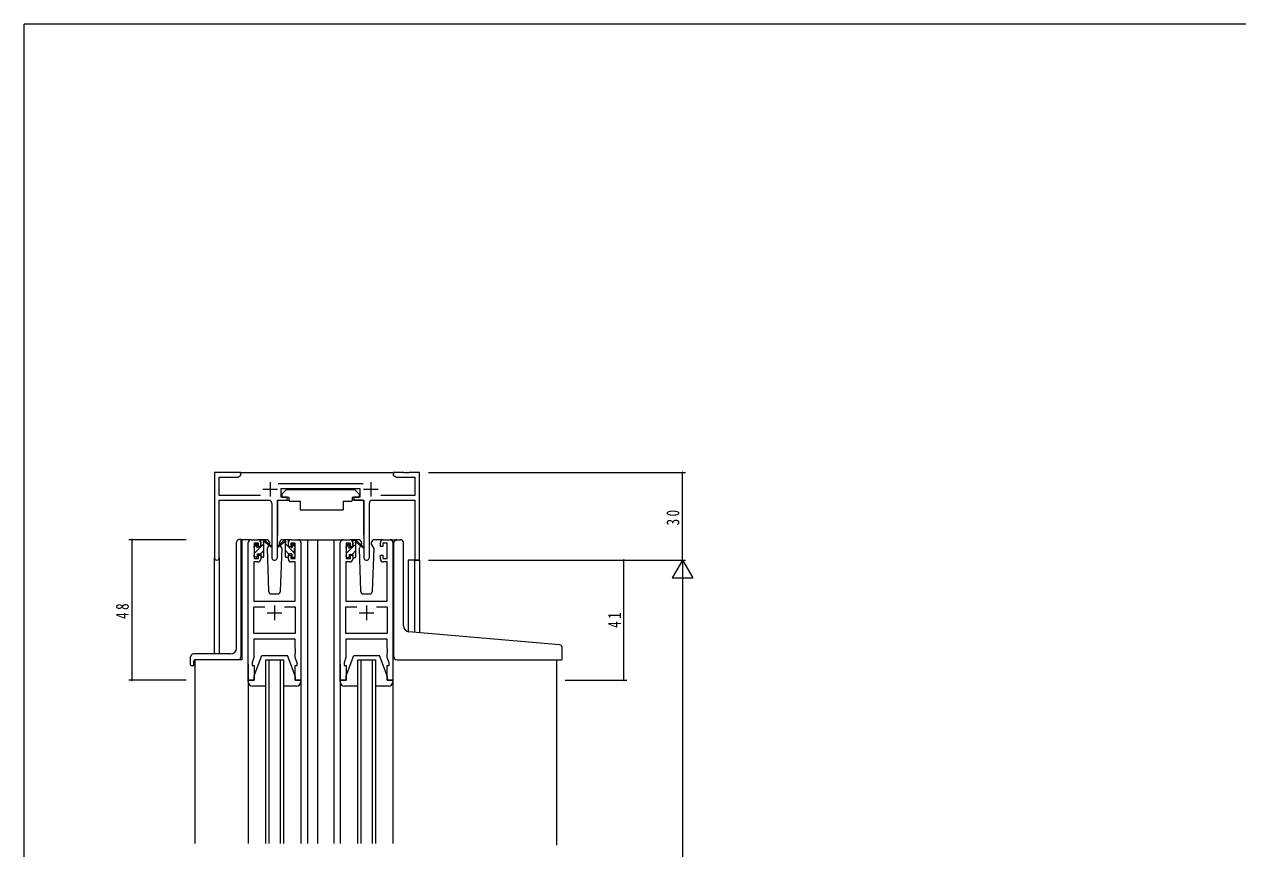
# Model space of a CAD drawing. Units: millimetres, scale not verified. Extents: x -567 to 567, y -403 to 403.
# Drawn here: x -562.7 to -148.6, y 117.5 to 399 of the extents above; entities that cross this region are included whole.
import ezdxf

# ---------------------------------------------------------------- set-up
doc = ezdxf.new("R2010")
doc.units = ezdxf.units.MM
doc.header["$LTSCALE"] = 2
for name, color, linetype, lineweight in [('0-1_YKK_ZWAK', 7, 'Continuous', 18), ('0-3_YKK_11', 7, 'Continuous', 18), ('0-4_YKK_12', 2, 'Continuous', 18), ('0-5_YKK_13', 4, 'Continuous', 18), ('0-7_YKK_D', 6, 'Continuous', 18)]:
    doc.layers.add(name, color=color, linetype=linetype, lineweight=lineweight)
doc.styles.add('ＭＳ ゴシック', font='')
doc.styles.get('ＭＳ ゴシック').set_extended_font_data('MS Gothic')

msp = doc.modelspace()

# ---------------------------------------------------------------- linework, layer by layer
at = {"layer": '0-1_YKK_ZWAK'}
for p in [(-562.726, -351), (537.274, 399)]:
    msp.add_line(p, (-562.726, 399), dxfattribs=at)
at = {"layer": '0-3_YKK_11'}
for p, q in [((-497.802, 246.033), (-497.802, 216.848)), ((-488.802, 246.033), (-497.802, 246.033)), ((-496.172, 244.403), (-489.893, 244.403)), ((-496.172, 238.163), (-496.172, 244.403)), ((-489.893, 244.403), (-488.802, 245.033)), ((-488.802, 245.033), (-488.802, 246.033)), ((-436.802, 246.033), (-436.802, 245.033)), ((-433.26, 246.033), (-436.802, 246.033)), ((-436.802, 245.033), (-435.711, 244.403)), ((-435.711, 244.403), (-429.432, 244.403)), ((-433.077, 245.913), (-433.26, 246.033)), ((-432.527, 245.913), (-433.077, 245.913)), ((-432.344, 246.033), (-432.527, 245.913)), ((-432.26, 246.033), (-432.344, 246.033)), ((-432.077, 245.913), (-432.26, 246.033)), ((-431.527, 245.913), (-432.077, 245.913)), ((-431.344, 246.033), (-431.527, 245.913)), ((-427.802, 246.033), (-431.344, 246.033)), ((-429.432, 244.403), (-429.432, 238.163)), ((-427.802, 216.033), (-427.802, 246.033)), ((-481.302, 240.233), (-476.302, 240.233)), ((-478.802, 242.733), (-478.802, 237.733)), ((-447.099, 242.163), (-476.11, 242.163)), ((-475.002, 240.533), (-448.202, 240.533)), ((-475.002, 237.533), (-475.002, 240.533)), ((-448.202, 240.533), (-448.202, 237.533)), ((-446.902, 240.233), (-441.902, 240.233)), ((-444.402, 242.733), (-444.402, 237.733)), ((-482.152, 238.163), (-496.172, 238.163)), ((-496.172, 236.533), (-479.252, 236.533)), ((-496.172, 216.848), (-496.172, 236.533)), ((-476.352, 236.533), (-473.002, 236.533)), ((-476.352, 216.983), (-476.352, 236.533)), ((-473.002, 237.533), (-475.002, 237.533)), ((-473.002, 236.533), (-473.002, 237.533)), ((-450.202, 237.533), (-450.202, 236.533)), ((-448.202, 237.533), (-450.202, 237.533)), ((-450.202, 236.533), (-446.852, 236.533)), ((-446.852, 236.533), (-446.852, 216.983)), ((-443.952, 236.533), (-429.432, 236.533)), ((-429.432, 238.163), (-441.051, 238.163)), ((-429.432, 236.533), (-429.432, 216.033)), ((-478.252, 235.533), (-478.252, 216.983)), ((-444.952, 216.983), (-444.952, 235.533)), ((-486.302, 175.033), (-486.302, 222.033)), ((-485.302, 223.033), (-483.002, 223.033)), ((-484.302, 221.833), (-484.302, 216.633)), ((-482.802, 221.833), (-484.302, 221.833)), ((-482.802, 220.733), (-482.802, 221.833)), ((-482.002, 220.733), (-482.802, 220.733)), ((-482.002, 222.033), (-482.002, 220.733)), ((-472.602, 220.733), (-472.602, 222.033)), ((-471.802, 220.733), (-472.602, 220.733)), ((-471.802, 221.833), (-471.802, 220.733)), ((-470.302, 221.833), (-471.802, 221.833)), ((-471.602, 223.033), (-469.302, 223.033)), ((-470.302, 216.633), (-470.302, 221.833)), ((-468.302, 222.033), (-468.302, 175.033)), ((-454.902, 175.033), (-454.902, 222.033)), ((-453.902, 223.033), (-451.602, 223.033)), ((-452.902, 221.833), (-452.902, 216.633)), ((-451.402, 221.833), (-452.902, 221.833)), ((-451.402, 220.733), (-451.402, 221.833)), ((-450.602, 220.733), (-451.402, 220.733)), ((-450.602, 222.033), (-450.602, 220.733)), ((-441.202, 220.733), (-441.202, 222.033)), ((-440.402, 220.733), (-441.202, 220.733)), ((-440.402, 221.833), (-440.402, 220.733)), ((-438.902, 221.833), (-440.402, 221.833)), ((-440.202, 223.033), (-437.902, 223.033)), ((-438.902, 216.633), (-438.902, 221.833)), ((-436.902, 222.033), (-436.902, 175.033)), ((-484.372, 215.433), (-484.372, 202.033)), ((-483.002, 215.433), (-484.372, 215.433)), ((-484.302, 216.633), (-482.802, 216.633)), ((-482.802, 217.733), (-482.002, 217.733)), ((-482.802, 216.633), (-482.802, 217.733)), ((-482.002, 217.733), (-482.002, 216.433)), ((-472.602, 217.733), (-471.802, 217.733)), ((-472.602, 216.433), (-472.602, 217.733)), ((-471.802, 217.733), (-471.802, 216.633)), ((-471.802, 216.633), (-470.302, 216.633)), ((-470.232, 215.433), (-471.602, 215.433)), ((-470.232, 202.033), (-470.232, 215.433)), ((-452.972, 215.433), (-452.972, 202.033)), ((-451.602, 215.433), (-452.972, 215.433)), ((-452.902, 216.633), (-451.402, 216.633)), ((-451.402, 217.733), (-450.602, 217.733)), ((-451.402, 216.633), (-451.402, 217.733)), ((-450.602, 217.733), (-450.602, 216.433)), ((-441.202, 217.733), (-440.402, 217.733)), ((-441.202, 216.433), (-441.202, 217.733)), ((-440.402, 217.733), (-440.402, 216.633)), ((-440.402, 216.633), (-438.902, 216.633)), ((-438.832, 215.433), (-440.202, 215.433)), ((-438.832, 202.033), (-438.832, 215.433)), ((-429.432, 216.033), (-427.802, 216.033)), ((-484.372, 202.033), (-470.232, 202.033)), ((-484.372, 200.103), (-480.652, 200.103)), ((-484.372, 190.963), (-484.372, 200.103)), ((-477.302, 200.533), (-477.302, 195.533)), ((-473.951, 200.103), (-470.232, 200.103)), ((-473.951, 200.103), (-470.232, 200.103)), ((-470.232, 200.103), (-470.232, 190.963)), ((-452.972, 202.033), (-438.832, 202.033)), ((-452.972, 200.103), (-449.252, 200.103)), ((-452.972, 190.963), (-452.972, 200.103)), ((-445.902, 200.533), (-445.902, 195.533)), ((-442.551, 200.103), (-438.832, 200.103)), ((-442.551, 200.103), (-438.832, 200.103)), ((-438.832, 200.103), (-438.832, 190.963)), ((-479.802, 198.033), (-474.802, 198.033)), ((-448.402, 198.033), (-443.402, 198.033)), ((-470.232, 190.963), (-484.372, 190.963)), ((-438.832, 190.963), (-452.972, 190.963)), ((-484.372, 189.033), (-484.372, 182.764)), ((-470.232, 189.033), (-484.372, 189.033)), ((-470.232, 185.992), (-470.232, 189.033)), ((-452.972, 189.033), (-452.972, 182.764)), ((-438.832, 189.033), (-452.972, 189.033)), ((-438.832, 185.992), (-438.832, 189.033)), ((-484.372, 182.764), (-485.002, 181.033)), ((-470.112, 185.808), (-470.232, 185.992)), ((-470.232, 185.075), (-470.112, 185.258)), ((-470.232, 184.992), (-470.232, 185.075)), ((-470.112, 184.808), (-470.232, 184.992)), ((-470.232, 184.075), (-470.112, 184.258)), ((-470.232, 182.764), (-470.232, 184.075)), ((-469.602, 181.033), (-470.232, 182.764)), ((-470.112, 185.258), (-470.112, 185.808)), ((-470.112, 184.258), (-470.112, 184.808)), ((-452.972, 182.764), (-453.602, 181.033)), ((-438.712, 185.808), (-438.832, 185.992)), ((-438.832, 185.075), (-438.712, 185.258)), ((-438.832, 184.992), (-438.832, 185.075)), ((-438.712, 184.808), (-438.832, 184.992)), ((-438.832, 184.075), (-438.712, 184.258)), ((-438.832, 182.764), (-438.832, 184.075)), ((-438.202, 181.033), (-438.832, 182.764)), ((-438.712, 185.258), (-438.712, 185.808)), ((-438.712, 184.258), (-438.712, 184.808)), ((-485.002, 181.033), (-485.002, 180.033)), ((-485.002, 180.033), (-484.302, 180.033)), ((-484.302, 180.033), (-484.302, 175.033)), ((-470.302, 180.033), (-469.602, 180.033)), ((-470.302, 175.033), (-470.302, 180.033)), ((-469.602, 180.033), (-469.602, 181.033)), ((-453.602, 181.033), (-453.602, 180.033)), ((-453.602, 180.033), (-452.902, 180.033)), ((-452.902, 180.033), (-452.902, 175.033)), ((-438.902, 180.033), (-438.202, 180.033)), ((-438.902, 175.033), (-438.902, 180.033)), ((-438.202, 180.033), (-438.202, 181.033)), ((-484.302, 175.033), (-486.302, 175.033)), ((-468.302, 175.033), (-470.302, 175.033)), ((-452.902, 175.033), (-454.902, 175.033)), ((-436.902, 175.033), (-438.902, 175.033))]:
    msp.add_line(p, q, dxfattribs=at)
for centre, radius, start, end in [((-479.252, 235.533), 1, 0.00001, 89.99999), ((-443.952, 235.533), 1, 90.00001, 179.99999), ((-485.302, 222.033), 1, 90.00001, 179.99999), ((-483.002, 222.033), 1, 0.00001, 89.99999), ((-471.602, 222.033), 1, 90.00001, 179.99999), ((-469.302, 222.033), 1, 0.00001, 89.99999), ((-453.902, 222.033), 1, 90.00001, 179.99999), ((-451.602, 222.033), 1, 0.00001, 89.99999), ((-440.202, 222.033), 1, 90.00001, 179.99999), ((-437.902, 222.033), 1, 0.00001, 89.99999), ((-496.987, 216.848), 0.815, 179.99999, 0.00001), ((-483.002, 216.433), 1, 270.00001, 359.99999), ((-477.302, 216.983), 0.95, 179.99999, 0.00001), ((-471.602, 216.433), 1, 180.00001, 269.99999), ((-451.602, 216.433), 1, 270.00001, 359.99999), ((-445.902, 216.983), 0.95, 179.99999, 0.00001), ((-440.202, 216.433), 1, 180.00001, 269.99999)]:
    msp.add_arc(centre, radius, start, end, dxfattribs=at)
at = {"layer": '0-4_YKK_12'}
for p, q in [((-489.302, 246.033), (-436.302, 246.033)), ((-485.302, 223.033), (-488.502, 223.033)), ((-488.502, 223.033), (-488.502, 182.033)), ((-470.452, 223.033), (-462.601, 223.033)), ((-466.102, 223.033), (-466.102, 119.283)), ((-462.601, 223.033), (-462.601, 119.283)), ((-462.601, 223.033), (-453.902, 223.033)), ((-457.102, 223.033), (-457.102, 119.283)), ((-437.902, 223.033), (-434.702, 223.033)), ((-497.802, 184.033), (-497.802, 216.848)), ((-496.172, 216.848), (-496.172, 184.033)), ((-427.802, 216.033), (-431.702, 216.033)), ((-431.702, 216.033), (-431.702, 191.649)), ((-429.432, 191.438), (-429.432, 216.033)), ((-427.802, 216.033), (-427.802, 191.295)), ((-504.502, 182.033), (-504.502, 119.283)), ((-488.502, 182.033), (-504.502, 182.033)), ((-479.302, 182.033), (-479.302, 119.283)), ((-475.302, 119.283), (-475.302, 182.033)), ((-447.902, 182.033), (-447.902, 119.283)), ((-443.902, 119.283), (-443.902, 182.033)), ((-381.102, 182.032), (-381.102, 118.783))]:
    msp.add_line(p, q, dxfattribs=at)
for points in [[(-480.302, 119.283), (-480.302, 182.033), (-474.302, 182.033), (-474.302, 119.283)], [(-448.902, 119.283), (-448.902, 182.033), (-442.902, 182.033), (-442.902, 119.283)]]:
    msp.add_lwpolyline(points, dxfattribs=at)
at = {"layer": '0-5_YKK_13'}
for p, q in [((-476.249, 236.233), (-476.249, 224.533)), ((-475.949, 236.533), (-472.311, 236.533)), ((-473.199, 240.133), (-474.799, 238.533)), ((-474.799, 238.533), (-474.799, 237.533)), ((-474.799, 237.533), (-472.399, 237.533)), ((-473.199, 240.133), (-449.999, 240.133)), ((-472.258, 236.233), (-468.599, 236.233)), ((-453.94, 236.233), (-450.94, 236.233)), ((-453.94, 236.233), (-453.94, 233.233)), ((-447.254, 236.532), (-450.893, 236.533)), ((-450.799, 237.533), (-448.399, 237.533)), ((-449.999, 240.133), (-448.399, 238.533)), ((-448.399, 238.533), (-448.399, 237.533)), ((-446.954, 236.232), (-446.955, 224.533)), ((-490.301, 186.033), (-490.301, 222.143)), ((-489.388, 223.139), (-489.301, 223.146)), ((-488.803, 223.19), (-489.301, 223.146)), ((-488.803, 223.19), (-488.803, 183.033)), ((-484.301, 220.527), (-483.243, 221.585)), ((-484.301, 220.333), (-484.301, 220.933)), ((-484.213, 221.145), (-483.713, 221.645)), ((-484.101, 218.482), (-481.001, 221.582)), ((-484.101, 218.033), (-484.101, 220.133)), ((-483.201, 221.433), (-483.201, 221.094)), ((-480.015, 223.033), (-483.002, 223.033)), ((-481.977, 222.851), (-481.819, 223.009)), ((-481.701, 223.033), (-480.911, 223.033)), ((-481.001, 222.533), (-481.001, 223.033)), ((-481.001, 217.333), (-481.001, 221.933)), ((-480.717, 222.963), (-478.535, 220.915)), ((-478.568, 220.57), (-480.708, 222.267)), ((-479.244, 221.106), (-479.844, 220.066)), ((-479.844, 220.066), (-479.335, 205.498)), ((-473.886, 222.963), (-476.068, 220.915)), ((-476.036, 220.57), (-473.896, 222.267)), ((-475.607, 221.533), (-475.588, 222.068)), ((-475.537, 221.413), (-475.607, 221.533)), ((-475.537, 221.413), (-475.607, 221.533)), ((-474.759, 220.066), (-475.36, 221.106)), ((-474.759, 220.066), (-475.36, 221.106)), ((-475.268, 205.498), (-474.759, 220.066)), ((-471.602, 223.033), (-474.588, 223.033)), ((-472.902, 223.033), (-473.693, 223.033)), ((-473.602, 222.533), (-473.602, 223.033)), ((-473.602, 217.333), (-473.602, 221.933)), ((-470.502, 218.482), (-473.602, 221.582)), ((-472.626, 222.851), (-472.785, 223.009)), ((-471.402, 221.433), (-471.402, 221.094)), ((-470.302, 220.527), (-471.361, 221.585)), ((-470.39, 221.145), (-470.89, 221.645)), ((-470.502, 218.033), (-470.502, 220.133)), ((-470.302, 220.333), (-470.302, 220.933)), ((-452.901, 220.496), (-451.923, 221.474)), ((-452.901, 220.133), (-452.901, 220.733)), ((-452.813, 220.945), (-452.313, 221.445)), ((-452.701, 218.451), (-450.719, 220.433)), ((-452.701, 217.833), (-452.701, 219.933)), ((-451.801, 221.233), (-451.801, 220.894)), ((-448.615, 223.033), (-451.602, 223.033)), ((-450.601, 220.551), (-449.601, 221.551)), ((-450.301, 222.833), (-449.511, 222.833)), ((-449.601, 222.333), (-449.601, 222.833)), ((-449.601, 217.133), (-449.601, 221.733)), ((-449.317, 222.763), (-447.135, 220.715)), ((-447.168, 220.37), (-449.308, 222.067)), ((-447.924, 220.969), (-448.444, 220.066)), ((-448.444, 220.066), (-447.935, 205.498)), ((-443.359, 220.066), (-444.207, 221.533)), ((-443.868, 205.498), (-443.359, 220.066)), ((-440.202, 223.033), (-443.188, 223.033)), ((-436.604, 192.065), (-436.604, 222.035)), ((-435.604, 223.035), (-434.304, 223.035)), ((-433.304, 193.609), (-433.304, 222.035)), ((-484.301, 217.333), (-484.301, 217.833)), ((-483.501, 217.033), (-484.001, 217.033)), ((-483.201, 218.233), (-483.201, 217.333)), ((-483.201, 218.233), (-482.001, 218.233)), ((-482.105, 218.233), (-481.001, 219.337)), ((-482.001, 218.233), (-482.001, 217.333)), ((-481.301, 217.033), (-481.701, 217.033)), ((-472.499, 218.233), (-473.602, 219.337)), ((-473.302, 217.033), (-472.902, 217.033)), ((-471.402, 218.233), (-472.602, 218.233)), ((-472.602, 218.233), (-472.602, 217.333)), ((-471.402, 218.233), (-471.402, 217.333)), ((-471.102, 217.033), (-470.602, 217.033)), ((-470.302, 217.333), (-470.302, 217.833)), ((-452.901, 217.133), (-452.901, 217.633)), ((-452.101, 216.833), (-452.601, 216.833)), ((-452.072, 216.835), (-451.803, 217.104)), ((-451.801, 218.033), (-451.801, 217.133)), ((-451.801, 218.033), (-450.601, 218.033)), ((-450.874, 218.033), (-449.601, 219.306)), ((-450.601, 218.033), (-450.601, 217.133)), ((-449.901, 216.833), (-450.301, 216.833)), ((-449.817, 216.845), (-449.613, 217.049)), ((-478.336, 204.533), (-476.267, 204.533)), ((-446.936, 204.533), (-444.867, 204.533)), ((-436.604, 183.035), (-436.604, 192.065)), ((-380.017, 187.115), (-431.479, 191.617)), ((-506.001, 180.333), (-506.001, 183.033)), ((-492.301, 184.033), (-505.001, 184.033)), ((-484.302, 176.533), (-481.702, 183.533)), ((-481.702, 183.533), (-472.902, 183.533)), ((-470.302, 176.533), (-472.902, 183.533)), ((-452.902, 176.533), (-450.302, 183.533)), ((-450.302, 183.533), (-441.502, 183.533)), ((-438.902, 176.533), (-441.502, 183.533)), ((-379.104, 182.335), (-379.104, 186.119)), ((-505.701, 180.033), (-505.101, 180.033)), ((-504.801, 180.333), (-504.801, 181.733)), ((-489.803, 182.033), (-504.501, 182.033)), ((-486.302, 180.533), (-486.302, 119.283)), ((-468.302, 180.533), (-468.302, 119.283)), ((-454.902, 180.533), (-454.902, 119.283)), ((-436.902, 180.533), (-436.902, 119.283)), ((-435.604, 182.035), (-379.404, 182.035)), ((-470.302, 176.533), (-470.302, 175.033)), ((-438.902, 176.533), (-438.902, 175.033)), ((-480.302, 173.033), (-484.802, 173.033)), ((-469.802, 173.033), (-474.302, 173.033)), ((-448.902, 173.033), (-453.402, 173.033)), ((-438.402, 173.033), (-442.902, 173.033))]:
    msp.add_line(p, q, dxfattribs=at)
for points in [[(-472.399, 237.533), (-472.399, 237.033), (-472.258, 236.233)], [(-468.599, 236.233), (-468.599, 233.233), (-453.94, 233.233)], [(-450.799, 237.533), (-450.799, 237.033), (-450.94, 236.233)], [(-482.74, 220.633), (-482.001, 220.633), (-482.001, 222.733)], [(-479.016, 222.068), (-478.997, 221.533), (-479.066, 221.413)], [(-471.863, 220.633), (-472.602, 220.633), (-472.602, 222.733)], [(-451.34, 220.433), (-450.601, 220.433), (-450.601, 222.533)], [(-447.616, 222.068), (-447.597, 221.533), (-447.741, 221.284)], [(-444.057, 221.275), (-444.207, 221.533), (-444.188, 222.068)], [(-486.302, 174.533), (-486.302, 175.033), (-484.302, 175.033), (-484.302, 176.533)], [(-470.302, 175.033), (-468.302, 175.033), (-468.302, 174.533)], [(-454.902, 174.533), (-454.902, 175.033), (-452.902, 175.033), (-452.902, 176.533)], [(-438.902, 175.033), (-436.902, 175.033), (-436.902, 174.533)]]:
    msp.add_lwpolyline(points, dxfattribs=at)
for centre, radius, start, end in [((-475.949, 236.233), 0.3, 90, 180), ((-447.254, 236.232), 0.3, 359.99647, 89.99647), ((-489.301, 222.143), 1, 95, 180), ((-484.001, 220.933), 0.3, 135, 180), ((-484.101, 220.333), 0.2, 180, 270), ((-483.501, 221.433), 0.3, 0, 135), ((-483.201, 220.633), 0.25, 123.05573, 326.94427), ((-483.501, 221.094), 0.3, 303.05573, 0), ((-482.74, 220.333), 0.3, 90, 146.94427), ((-481.701, 222.733), 0.3, 90, 180), ((-481.001, 222.333), 0.2, 20.88332, 233.1301), ((-481.301, 221.933), 0.3, 0, 53.1301), ((-480.911, 222.733), 0.3, 49.89741, 90), ((-480.534, 222.511), 0.3, 200.88332, 234.62002), ((-480.015, 222.033), 1, 2, 90), ((-478.452, 220.733), 0.2, 234.62002, 114.62002), ((-476.152, 220.733), 0.2, 65.37998, 305.37998), ((-474.588, 222.033), 1, 90, 178), ((-474.07, 222.511), 0.3, 305.37998, 339.11668), ((-473.693, 222.733), 0.3, 90, 130.10259), ((-473.602, 222.333), 0.2, 306.8699, 159.11668), ((-473.302, 221.933), 0.3, 126.8699, 180), ((-472.902, 222.733), 0.3, 0, 90), ((-471.863, 220.333), 0.3, 33.05573, 90), ((-471.402, 220.633), 0.25, 213.05573, 56.94427), ((-471.102, 221.433), 0.3, 45, 180), ((-471.102, 221.094), 0.3, 180, 236.94427), ((-470.502, 220.333), 0.2, 270, 0), ((-470.602, 220.933), 0.3, 0, 45), ((-452.601, 220.733), 0.3, 135, 180), ((-452.701, 220.133), 0.2, 180, 270), ((-452.101, 221.233), 0.3, 0, 135), ((-451.801, 220.433), 0.25, 123.05573, 326.94427), ((-452.101, 220.894), 0.3, 303.05573, 0), ((-451.34, 220.133), 0.3, 90, 146.94427), ((-450.301, 222.533), 0.3, 90, 180), ((-449.601, 222.133), 0.2, 20.88332, 233.1301), ((-449.901, 221.733), 0.3, 0, 53.1301), ((-449.511, 222.533), 0.3, 49.89741, 90), ((-449.134, 222.311), 0.3, 200.88332, 234.62002), ((-448.615, 222.033), 1, 2, 90), ((-447.052, 220.533), 0.2, 234.62002, 114.62002), ((-443.188, 222.033), 1, 90, 178), ((-435.604, 222.035), 1, 90, 180), ((-434.304, 222.035), 1, 0, 90), ((-484.101, 217.833), 0.2, 90, 180), ((-484.001, 217.333), 0.3, 180, 270), ((-483.501, 217.333), 0.3, 270, 0), ((-481.701, 217.333), 0.3, 180, 270), ((-481.301, 217.333), 0.3, 270, 0), ((-473.302, 217.333), 0.3, 180, 270), ((-472.902, 217.333), 0.3, 270, 0), ((-471.102, 217.333), 0.3, 180, 270), ((-470.602, 217.333), 0.3, 270, 0), ((-470.502, 217.833), 0.2, 0, 90), ((-452.701, 217.633), 0.2, 90, 180), ((-452.601, 217.133), 0.3, 180, 270), ((-452.101, 217.133), 0.3, 270, 0), ((-450.301, 217.133), 0.3, 180, 270), ((-449.901, 217.133), 0.3, 270, 0), ((-478.336, 205.533), 1, 182, 270), ((-476.267, 205.533), 1, 270, 358), ((-446.936, 205.533), 1, 182, 270), ((-444.867, 205.533), 1, 270, 358), ((-431.304, 193.609), 2, 180, 265), ((-380.104, 186.119), 1, 0, 85), ((-505.001, 183.033), 1, 90, 180), ((-492.301, 186.033), 2, 270, 0), ((-489.803, 183.033), 1, 270, 0), ((-435.604, 183.035), 1, 180, 224.427), ((-435.604, 183.035), 1, 224.427, 270), ((-435.604, 183.035), 1, 224.427, 238.63302), ((-379.404, 182.335), 0.3, 270, 0), ((-505.701, 180.333), 0.3, 180, 270), ((-505.101, 180.333), 0.3, 270, 0), ((-504.501, 181.733), 0.3, 90, 180), ((-484.802, 174.533), 1.5, 180, 270), ((-469.802, 174.533), 1.5, 270, 0), ((-453.402, 174.533), 1.5, 180, 270), ((-438.402, 174.533), 1.5, 270, 0)]:
    msp.add_arc(centre, radius, start, end, dxfattribs=at)
at = {"layer": '0-7_YKK_D'}
for p, q in [((-424.802, 246.033), (-337.102, 246.033)), ((-338.102, 216.033), (-338.102, 246.033)), ((-507.502, 223.033), (-527.002, 223.033)), ((-526.002, 223.033), (-526.002, 175.033)), ((-424.802, 216.033), (-337.102, 216.033)), ((-378.102, 216.033), (-337.102, 216.033)), ((-378.102, 216.033), (-357.102, 216.033)), ((-358.102, 175.033), (-358.102, 216.033)), ((-338.102, 216.033), (-341.602, 209.971)), ((-338.102, 216.033), (-334.602, 209.971)), ((-338.102, 216.033), (-338.102, 203.909)), ((-341.602, 209.971), (-334.602, 209.971)), ((-338.102, 209.033), (-338.102, -176.967)), ((-507.502, 175.033), (-527.002, 175.033)), ((-378.102, 175.033), (-357.102, 175.033))]:
    msp.add_line(p, q, dxfattribs=at)
for centre, start, end in [((-338.102, 246.033), 90, 270), ((-338.102, 246.033), 270, 90), ((-526.002, 223.033), 90, 270), ((-526.002, 223.033), 270, 90), ((-358.102, 216.033), 90, 270), ((-358.102, 216.033), 270, 90), ((-526.002, 175.033), 90, 270), ((-526.002, 175.033), 270, 90), ((-358.102, 175.033), 90, 270), ((-358.102, 175.033), 270, 90)]:
    msp.add_arc(centre, 0.106, start, end, dxfattribs=at)

# ---------------------------------------------------------------- texts
at = {"layer": '0-7_YKK_D', "color": 7, "char_height": 4.399, "attachment_point": 7, "rotation": 90, "style": 'ＭＳ ゴシック'}
for s, insert in [('\\T1.37;\\W0.75;30', (-339.102, 227.902)), ('\\T1.37;\\W0.75;48', (-527.002, 195.975)), ('\\T1.37;\\W0.75;41', (-359.102, 192.926))]:
    msp.add_mtext(s, dxfattribs=dict(at, insert=insert))

doc.saveas('drawing.dxf')
